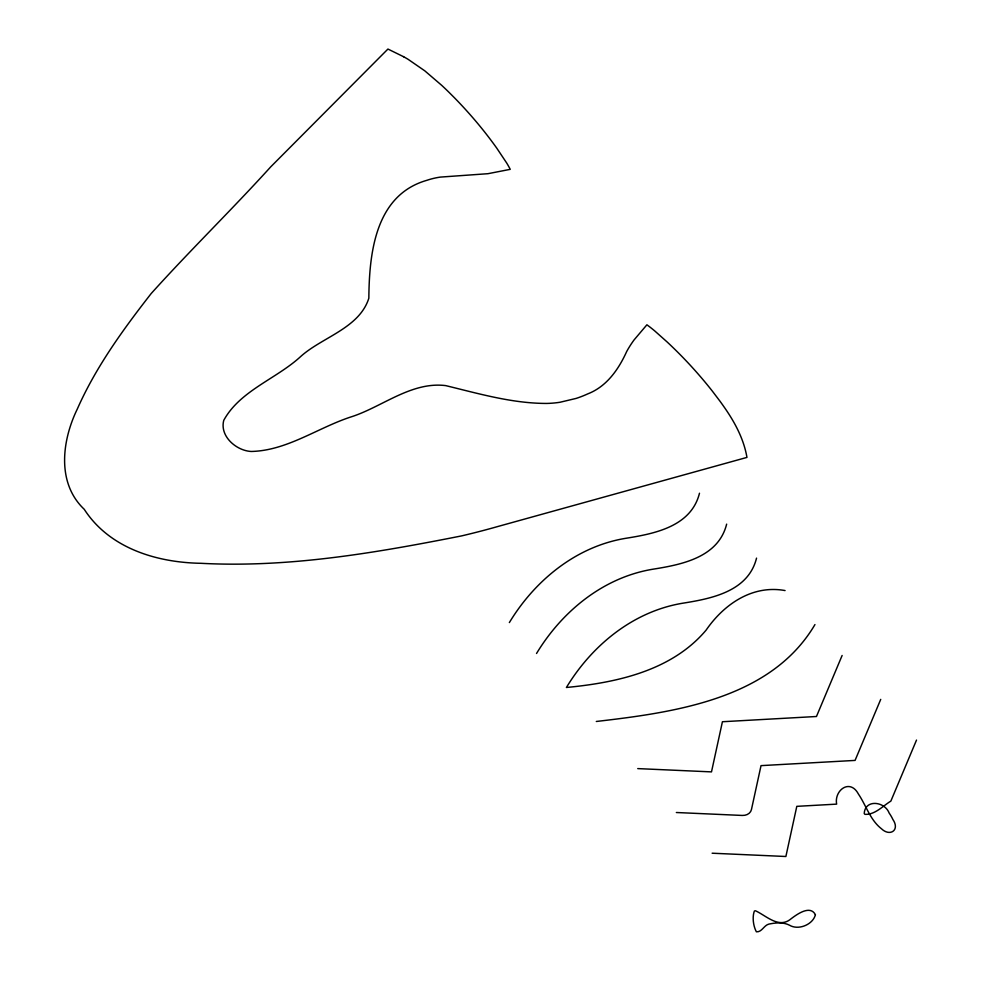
<?xml version="1.0" encoding="UTF-8"?>
<svg xmlns="http://www.w3.org/2000/svg" width="981" height="981" viewBox="0 0 981 981"><rect width="100%" height="100%" fill="white"/><g stroke="black" fill="none" stroke-linecap="round" stroke-linejoin="round"><path stroke-width="1.47" d="M842.127 655.467L816.462 716.498L722.421 721.734L711.495 771.888L637.748 768.601M880.73 699.379L855.064 760.41L761.023 765.634L751.458 809.521A10.656 8.437 20.2 0 1 742.225 815.444L676.35 812.513M916.512 740.079L890.858 801.109C882.863 805.928 874.917 814.929 864.948 814.353L864.224 813.531C865.034 798.914 884.776 801.379 889.142 813.041A46.659 36.959 20.2 0 1 892.894 819.491C900.166 830.085 890.061 837.014 881.465 828.773C870.172 819.993 866.186 805.536 858.424 794.058C849.938 778.105 834.009 790.428 836.646 804.126L796.805 806.345L785.879 856.499L712.132 853.212M699.49 493.222C691.151 526.625 654.462 533.738 625.424 538.361C576.019 546.613 534.853 580.458 509.36 622.567M726.651 524.124C718.325 557.527 681.636 564.651 652.598 569.262C603.192 577.515 562.027 611.359 536.533 653.481M756.547 558.115C748.221 591.531 711.519 598.643 682.494 603.254C633.076 611.506 591.911 645.363 566.417 687.473C616.791 682.702 671.948 670.673 706.112 630.121C723.843 604.37 752.317 584.553 785.07 590.562M814.953 624.566C771.005 699.146 674.67 712.365 596.313 721.476M403.657 56.751L387.936 49.05L270.731 166.844C231.724 209.873 190.007 250.4 151.184 293.54C123.066 329.579 95.819 367.09 77.278 409.089C62.048 440.383 56.395 482.946 84.231 509.286C109.48 548.367 156.739 562.542 200.946 563.302C288.573 567.974 376.017 552.83 461.671 535.884A823.746 652.647 20.2 0 0 497.146 526.699L746.958 457.404C743.782 438.887 734.695 422.026 723.99 406.821A307.752 243.828 20.2 0 0 719.796 400.947L712.476 391.296A409.617 324.539 20.2 0 0 701.231 377.575L697.871 373.7A414.289 328.23 20.2 0 0 687.411 362.173L683.524 358.09A417.992 331.173 20.2 0 0 667.338 342.161L654.597 330.805A147.211 116.641 20.2 0 0 650.035 327.139L646.908 324.785L634.082 339.916A161.951 128.315 20.2 0 0 626.687 351.517C618.606 369.346 606.724 386.539 587.754 393.884A118.811 94.127 20.2 0 1 576.166 398.409L559.955 402.271A93.869 74.372 20.2 0 1 546.932 403.436C512.413 403.498 478.912 393.663 445.656 385.607C411.885 381.425 382.97 406.22 352.62 416.398C318.715 427.017 287.507 450.708 251.161 451.468C236.335 450.696 219.474 436.238 223.766 420.322C239.953 390.732 276.127 378.948 300.296 356.876C321.633 337.256 359.242 328.488 368.844 298.224C369.248 253.073 375.269 195.06 426.919 180.296A76.469 60.589 20.2 0 1 440.261 177.107L487.937 173.698L510.255 169.345L509.409 167.763A136.163 107.885 20.2 0 0 506.736 163.079L496.754 148.131A418.041 331.21 20.2 0 0 483.51 130.583L481.646 128.266A407.507 322.859 20.2 0 0 473.406 118.407A423.645 335.649 20.2 0 0 468.28 112.57A412.682 326.967 20.2 0 0 454.24 97.56L448.942 92.263A322.369 255.403 20.2 0 0 441.695 85.335L424.798 70.84L408.133 59.338A117.646 93.207 20.2 0 0 403.657 56.751L403.412 56.604M815.407 914.709C813.028 924.568 798.46 930.626 789.509 925.206C783.194 921.968 775.677 922.716 768.969 924.077C763.941 925.206 761.894 932.33 756.376 931.803C753.298 926.089 752.071 917.088 754.389 910.993L755.468 910.773C766.443 915.751 778.988 929.179 791.189 918.707C797.185 914.157 810.245 904.764 815.407 914.709"/></g></svg>
